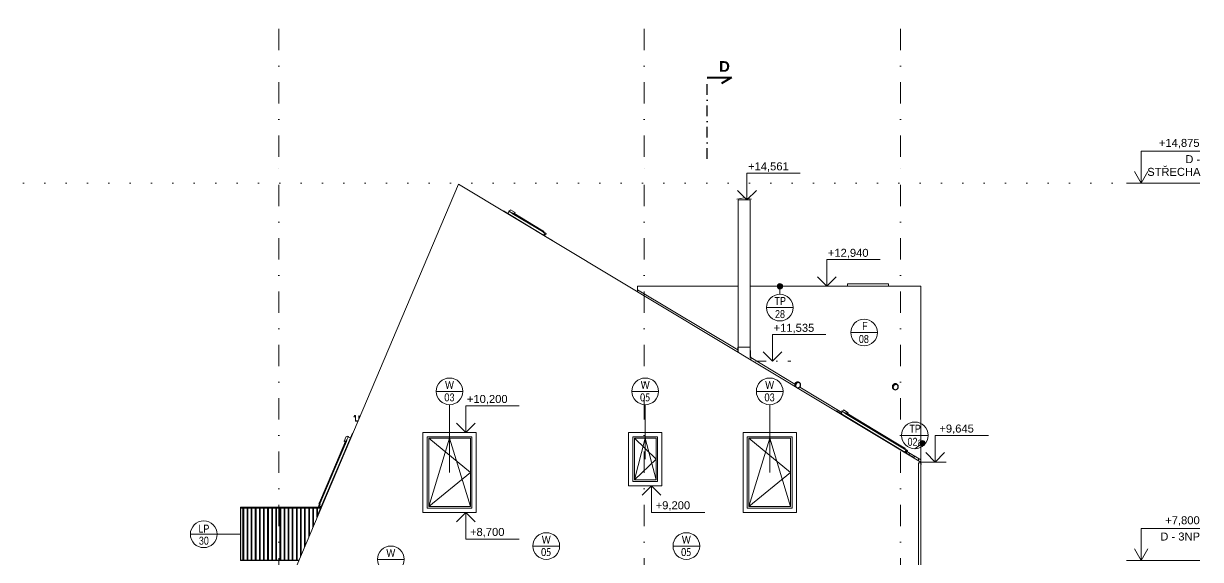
# Model space of a CAD drawing. Header units: millimetres. Extents: x -9129 to 220959, y -4760 to 72638.
# Drawn here: x 73809 to 95867, y 7818 to 17866 of the extents above; entities that cross this region are included whole.
import ezdxf

# ---------------------------------------------------------------- set-up
doc = ezdxf.new("R2010")
doc.units = ezdxf.units.MM
for name, pattern in [('HA_DashDot_10mm-S3mm', [1000, 400, -300, 0, -300]), ('HA_DashDot_4mm-S1mm', [400, 200, -100, 0, -100]), ('HA_DashDot_6mm-S2mm', [600, 200, -200, 0, -200]), ('HA_Dot-S4mm', [400, 0, -400])]:
    doc.linetypes.add(name, pattern=pattern)
for name, color, linetype, lineweight in [('A-DETL-____-CNTR', 9, 'HA_DashDot_6mm-S2mm', 9), ('A-DETL-____-THIN', 9, 'Continuous', 9), ('A-DETL-____-WIDE', 9, 'Continuous', 40), ('A-DETL-GENF-OTLN', 9, 'Continuous', 9), ('A-FLOR-____-OVHD', 9, 'HA_DashDot_4mm-S1mm', 25), ('A-FLOR-HRAL-IDEN', 9, 'Continuous', 9), ('A-FLOR-HRAL-OTLN', 9, 'Continuous', 9), ('A-FLOR-LEVL-OTLN', 9, 'Continuous', 9), ('A-GENM-____-IDEN', 9, 'Continuous', 9), ('A-GENM-____-OTLN', 9, 'Continuous', 9), ('A-GLAZ-____-IDEN', 9, 'Continuous', 9), ('A-GLAZ-____-OTLN', 9, 'Continuous', 5), ('A-ROOF-____-OTLN', 9, 'Continuous', 9), ('A-WALL-____-OTLN', 9, 'Continuous', 9), ('G-____-____-DIMS', 9, 'Continuous', 5), ('G-____-____-TEXT', 9, 'Continuous', 5), ('S-GRID-____-OTLN', 9, 'Continuous', 5)]:
    doc.layers.add(name, color=color, linetype=linetype, lineweight=lineweight)
doc.styles.add('Arial_1', font='arial.ttf', dxfattribs={"height": 150})
doc.styles.add('Arial_2', font='arial.ttf', dxfattribs={"width": 0.8, "height": 150})
doc.styles.add('Arial_B', font='arialbd.ttf', dxfattribs={"height": 200})
doc.styles.add('Calibri', font='calibri.ttf', dxfattribs={"width": 0.8, "height": 150})

# ---------------------------------------------------------------- blocks, each defined once
blk = doc.blocks.new('HA_WD_SinglePanel - 1000x1500-1653870-D_pohled východní_DPS pohled')
at = {"layer": 'A-GLAZ-____-OTLN', "color": 250}
for p, q in [((58860, 2480), (58860, 3820)), ((58860, 3820), (59700, 3820)), ((58890, 3790), (58890, 2510)), ((58890, 3790), (59670, 3790)), ((58890, 2510), (59280, 3790)), ((58890, 3790), (59670, 3150)), ((59280, 3790), (59670, 2510)), ((59670, 2510), (59670, 3790)), ((59700, 3820), (59700, 2480)), ((59670, 3150), (58890, 2510)), ((59700, 2480), (58860, 2480)), ((58890, 2510), (59670, 2510))]:
    blk.add_line(p, q, dxfattribs=at)
blk = doc.blocks.new('HA_WD_SinglePanel - 625x1000-1653871-D_pohled východní_DPS pohled')
at = {"layer": 'A-GLAZ-____-OTLN', "color": 250}
for p, q in [((64585, 2980), (64585, 3820)), ((64585, 3820), (65050, 3820)), ((64615, 3790), (64615, 3010)), ((64615, 3790), (65020, 3790)), ((64615, 3010), (64817, 3790)), ((64615, 3790), (65020, 3400)), ((64817, 3790), (65020, 3010)), ((65020, 3010), (65020, 3790)), ((65050, 3820), (65050, 2980)), ((65020, 3400), (64615, 3010)), ((65050, 2980), (64585, 2980)), ((64615, 3010), (65020, 3010))]:
    blk.add_line(p, q, dxfattribs=at)
blk = doc.blocks.new('Roof-Windows_VELUX_VFE - VFE size 940x1370 _PK38__31-1754040-D_pohled východní_DPS pohled')
at = {"layer": 'A-GLAZ-____-OTLN', "color": 250}
for p, q in [((68932, 9828), (68931, 9828)), ((68931, 9828), (68934, 9826)), ((68935, 9827), (68932, 9828)), ((68940, 9824), (68937, 9826)), ((68937, 9825), (68940, 9823)), ((68945, 9821), (68941, 9815)), ((68946, 9821), (68942, 9823)), ((68942, 9823), (68945, 9821)), ((68942, 9815), (68946, 9821)), ((68999, 9806), (68986, 9788)), ((68987, 9788), (68999, 9804)), ((69007, 9799), (68999, 9806)), ((68999, 9804), (69006, 9799)), ((69005, 9796), (69001, 9799)), ((69001, 9799), (69002, 9799)), ((69002, 9799), (69001, 9799)), ((69001, 9799), (69005, 9796)), ((69002, 9799), (69005, 9797)), ((69005, 9797), (69002, 9799)), ((69007, 9799), (69005, 9796)), ((69005, 9797), (69006, 9799)), ((69006, 9799), (69005, 9797)), ((69005, 9796), (69007, 9799))]:
    blk.add_line(p, q, dxfattribs=at)
blk = doc.blocks.new('Railing - 40 x12 mm-V41-D_pohled východní_DPS pohled')
at = {"layer": 'A-FLOR-HRAL-OTLN'}
blk.add_hatch(color=256, dxfattribs=at).paths.add_polyline_path([(57908, 8645), (57908, 8645), (57908, 8656)])
blk = doc.blocks.new('Railing - Railing-1448880-D_pohled východní_DPS pohled')
for p in [(-1386, 0), (-308, 0), (-231, 0), (-154, 0), (-77, 0), (0, 0)]:
    blk.add_blockref('Railing - 40 x12 mm-V41-D_pohled východní_DPS pohled', p)
blk = doc.blocks.new('Railing - 40 x12 mm-V42-D_pohled východní_DPS pohled')
at = {"layer": 'A-FLOR-HRAL-OTLN'}
blk.add_hatch(color=256, dxfattribs=at).paths.add_polyline_path([(57895, 8602), (57904, 8623), (57899, 8625), (57907, 8643), (57907, 8780), (57895, 8780), (57895, 8656)])
at = {"layer": 'A-FLOR-HRAL-OTLN', "color": 7}
for p, q in [((57907, 8780), (57895, 8780)), ((57895, 8780), (57895, 8602)), ((57907, 8643), (57907, 8780))]:
    blk.add_line(p, q, dxfattribs=at)
blk = doc.blocks.new('Railing - 40 x12 mm-V43-D_pohled východní_DPS pohled')
at = {"layer": 'A-FLOR-HRAL-OTLN'}
blk.add_hatch(color=256, dxfattribs=at).paths.add_polyline_path([(57818, 8420), (57830, 8449), (57830, 8780), (57818, 8780), (57818, 8500)])
at = {"layer": 'A-FLOR-HRAL-OTLN', "color": 7}
for p, q in [((57830, 8780), (57818, 8780)), ((57818, 8780), (57818, 8420)), ((57830, 8449), (57830, 8780))]:
    blk.add_line(p, q, dxfattribs=at)
blk = doc.blocks.new('Railing - 40 x12 mm-V44-D_pohled východní_DPS pohled')
at = {"layer": 'A-FLOR-HRAL-OTLN'}
blk.add_hatch(color=256, dxfattribs=at).paths.add_polyline_path([(57741, 8239), (57753, 8267), (57753, 8780), (57741, 8780), (57741, 8500)])
at = {"layer": 'A-FLOR-HRAL-OTLN', "color": 7}
for p, q in [((57753, 8780), (57741, 8780)), ((57741, 8780), (57741, 8239)), ((57753, 8267), (57753, 8780))]:
    blk.add_line(p, q, dxfattribs=at)
blk = doc.blocks.new('Railing - 40 x12 mm-V45-D_pohled východní_DPS pohled')
at = {"layer": 'A-FLOR-HRAL-OTLN'}
blk.add_hatch(color=256, dxfattribs=at).paths.add_polyline_path([(57664, 8057), (57676, 8086), (57676, 8780), (57664, 8780), (57664, 8500)])
at = {"layer": 'A-FLOR-HRAL-OTLN', "color": 7}
for p, q in [((57676, 8780), (57664, 8780)), ((57664, 8780), (57664, 8057)), ((57676, 8086), (57676, 8780))]:
    blk.add_line(p, q, dxfattribs=at)
blk = doc.blocks.new('Railing - 40 x12 mm-V46-D_pohled východní_DPS pohled')
at = {"layer": 'A-FLOR-HRAL-OTLN'}
blk.add_hatch(color=256, dxfattribs=at).paths.add_polyline_path([(57587, 7876), (57599, 7904), (57599, 8780), (57587, 8780), (57587, 8500)])
at = {"layer": 'A-FLOR-HRAL-OTLN', "color": 7}
for p, q in [((57599, 8780), (57587, 8780)), ((57587, 8780), (57587, 7876)), ((57599, 7904), (57599, 8780))]:
    blk.add_line(p, q, dxfattribs=at)
blk = doc.blocks.new('Railing - 40 x12 mm-1449025-D_pohled východní_DPS pohled')
at = {"layer": 'A-FLOR-HRAL-OTLN'}
blk.add_hatch(color=256, dxfattribs=at).paths.add_polyline_path([(56777, 4655), (56777, 5630), (56765, 5630), (56765, 4655)])
at = {"layer": 'A-FLOR-HRAL-OTLN', "color": 7}
for p, q in [((56777, 5630), (56765, 5630)), ((56765, 5630), (56765, 4655)), ((56777, 4655), (56777, 5630)), ((56765, 4655), (56777, 4655))]:
    blk.add_line(p, q, dxfattribs=at)
blk = doc.blocks.new('Railing - 40 x12 mm-V47-D_pohled východní_DPS pohled')
at = {"layer": 'A-FLOR-HRAL-OTLN'}
blk.add_hatch(color=256, dxfattribs=at).paths.add_polyline_path([(56505, 7805), (56505, 8780), (56465, 8780), (56465, 7805)])
at = {"layer": 'A-FLOR-HRAL-OTLN', "color": 7}
for p, q in [((56465, 7805), (56465, 8780)), ((56505, 8780), (56505, 7805))]:
    blk.add_line(p, q, dxfattribs=at)
blk = doc.blocks.new('Railing - 40 x12 mm-V48-D_pohled východní_DPS pohled')
at = {"layer": 'A-FLOR-HRAL-OTLN'}
blk.add_hatch(color=256, dxfattribs=at).paths.add_polyline_path([(56522, 7805), (56522, 8780), (56521, 8780), (56521, 7805)])
at = {"layer": 'A-FLOR-HRAL-OTLN', "color": 7}
blk.add_line((56522, 7805), (56522, 8780), dxfattribs=at)
blk = doc.blocks.new('Railing - 40 x12 mm-V49-D_pohled východní_DPS pohled')
at = {"layer": 'A-FLOR-HRAL-OTLN'}
blk.add_hatch(color=256, dxfattribs=at).paths.add_polyline_path([(57599, 7904), (57600, 7907), (57600, 8780), (57599, 8780), (57599, 8500)])
at = {"layer": 'A-FLOR-HRAL-OTLN', "color": 7}
blk.add_line((57600, 7907), (57600, 8780), dxfattribs=at)
blk = doc.blocks.new('Railing - 40 x12 mm-V50-D_pohled východní_DPS pohled')
at = {"layer": 'A-FLOR-HRAL-OTLN'}
blk.add_hatch(color=256, dxfattribs=at).paths.add_polyline_path([(57676, 8086), (57677, 8088), (57677, 8780), (57676, 8780), (57676, 8500)])
at = {"layer": 'A-FLOR-HRAL-OTLN', "color": 7}
blk.add_line((57677, 8088), (57677, 8780), dxfattribs=at)
blk = doc.blocks.new('Railing - 40 x12 mm-V51-D_pohled východní_DPS pohled')
at = {"layer": 'A-FLOR-HRAL-OTLN'}
blk.add_hatch(color=256, dxfattribs=at).paths.add_polyline_path([(57753, 8267), (57754, 8270), (57754, 8780), (57753, 8780), (57753, 8500)])
at = {"layer": 'A-FLOR-HRAL-OTLN', "color": 7}
blk.add_line((57754, 8270), (57754, 8780), dxfattribs=at)
blk = doc.blocks.new('Railing - 40 x12 mm-V52-D_pohled východní_DPS pohled')
at = {"layer": 'A-FLOR-HRAL-OTLN'}
blk.add_hatch(color=256, dxfattribs=at).paths.add_polyline_path([(57830, 8449), (57831, 8451), (57831, 8780), (57830, 8780), (57830, 8500)])
at = {"layer": 'A-FLOR-HRAL-OTLN', "color": 7}
blk.add_line((57831, 8451), (57831, 8780), dxfattribs=at)
blk = doc.blocks.new('Railing - 40 x12 mm-V53-D_pohled východní_DPS pohled')
at = {"layer": 'A-FLOR-HRAL-OTLN'}
blk.add_hatch(color=256, dxfattribs=at).paths.add_polyline_path([(57907, 8643), (57908, 8645), (57908, 8780), (57907, 8780), (57907, 8656)])
at = {"layer": 'A-FLOR-HRAL-OTLN', "color": 7}
blk.add_line((57908, 8645), (57908, 8780), dxfattribs=at)
blk = doc.blocks.new('Railing - Railing-1448919-D_pohled východní_DPS pohled')
at = {"layer": 'A-FLOR-HRAL-OTLN'}
blk.add_hatch(color=256, dxfattribs=at).paths.add_polyline_path([(56904, 7800), (57555, 7800), (57557, 7805), (56465, 7805), (56465, 7800), (56591, 7800)])
at = {"layer": 'A-FLOR-HRAL-OTLN', "color": 7}
for p, q in [((56465, 7800), (56465, 7805)), ((56465, 7805), (57557, 7805)), ((57555, 7800), (56465, 7800))]:
    blk.add_line(p, q, dxfattribs=at)
for name, p in [('Railing - 40 x12 mm-V47-D_pohled východní_DPS pohled', (0, 0)), ('Railing - 40 x12 mm-1449025-D_pohled východní_DPS pohled', (-256, 3150)), ('Railing - 40 x12 mm-V48-D_pohled východní_DPS pohled', (0, 0)), ('Railing - 40 x12 mm-1449025-D_pohled východní_DPS pohled', (-179, 3150)), ('Railing - 40 x12 mm-V48-D_pohled východní_DPS pohled', (77, 0)), ('Railing - 40 x12 mm-1449025-D_pohled východní_DPS pohled', (-102, 3150)), ('Railing - 40 x12 mm-V48-D_pohled východní_DPS pohled', (154, 0)), ('Railing - 40 x12 mm-1449025-D_pohled východní_DPS pohled', (-25, 3150)), ('Railing - 40 x12 mm-V48-D_pohled východní_DPS pohled', (231, 0)), ('Railing - 40 x12 mm-1449025-D_pohled východní_DPS pohled', (52, 3150)), ('Railing - 40 x12 mm-V48-D_pohled východní_DPS pohled', (308, 0)), ('Railing - 40 x12 mm-1449025-D_pohled východní_DPS pohled', (129, 3150)), ('Railing - 40 x12 mm-V48-D_pohled východní_DPS pohled', (385, 0)), ('Railing - 40 x12 mm-1449025-D_pohled východní_DPS pohled', (206, 3150)), ('Railing - 40 x12 mm-V48-D_pohled východní_DPS pohled', (462, 0)), ('Railing - 40 x12 mm-1449025-D_pohled východní_DPS pohled', (283, 3150)), ('Railing - 40 x12 mm-V48-D_pohled východní_DPS pohled', (539, 0)), ('Railing - 40 x12 mm-1449025-D_pohled východní_DPS pohled', (360, 3150)), ('Railing - 40 x12 mm-V48-D_pohled východní_DPS pohled', (616, 0)), ('Railing - 40 x12 mm-1449025-D_pohled východní_DPS pohled', (437, 3150)), ('Railing - 40 x12 mm-V48-D_pohled východní_DPS pohled', (693, 0)), ('Railing - 40 x12 mm-1449025-D_pohled východní_DPS pohled', (514, 3150)), ('Railing - 40 x12 mm-V48-D_pohled východní_DPS pohled', (770, 0)), ('Railing - 40 x12 mm-1449025-D_pohled východní_DPS pohled', (591, 3150)), ('Railing - 40 x12 mm-V48-D_pohled východní_DPS pohled', (847, 0)), ('Railing - 40 x12 mm-1449025-D_pohled východní_DPS pohled', (668, 3150)), ('Railing - 40 x12 mm-V48-D_pohled východní_DPS pohled', (924, 0)), ('Railing - 40 x12 mm-1449025-D_pohled východní_DPS pohled', (745, 3150)), ('Railing - 40 x12 mm-V48-D_pohled východní_DPS pohled', (1001, 0)), ('Railing - 40 x12 mm-V46-D_pohled východní_DPS pohled', (0, 0)), ('Railing - 40 x12 mm-V49-D_pohled východní_DPS pohled', (0, 0)), ('Railing - 40 x12 mm-V45-D_pohled východní_DPS pohled', (0, 0)), ('Railing - 40 x12 mm-V50-D_pohled východní_DPS pohled', (0, 0)), ('Railing - 40 x12 mm-V44-D_pohled východní_DPS pohled', (0, 0)), ('Railing - 40 x12 mm-V51-D_pohled východní_DPS pohled', (0, 0)), ('Railing - 40 x12 mm-V43-D_pohled východní_DPS pohled', (0, 0)), ('Railing - 40 x12 mm-V52-D_pohled východní_DPS pohled', (0, 0)), ('Railing - 40 x12 mm-V42-D_pohled východní_DPS pohled', (0, 0)), ('Railing - 40 x12 mm-V53-D_pohled východní_DPS pohled', (0, 0))]:
    blk.add_blockref(name, p)
blk = doc.blocks.new('Top Rail Type - Top Rail_Internal_-1449002-D_pohled východní_DPS pohled')
at = {"layer": 'A-FLOR-HRAL-OTLN'}
h = blk.add_hatch(color=256, dxfattribs=at)
h.paths.add_polyline_path([(57899, 8780), (57965, 8780), (57966, 8785), (57931, 8800), (57929, 8797), (57924, 8798), (57924, 8800), (56465, 8800), (56465, 8780), (57841, 8780)])
h.paths.add_polyline_path([(57968, 8786), (57970, 8790), (57952, 8798), (57953, 8800), (57971, 8793), (57973, 8799), (57970, 8800), (57948, 8800), (57945, 8796), (57962, 8789)])
at = {"layer": 'A-FLOR-HRAL-OTLN', "color": 7}
for p, q in [((56465, 8780), (56465, 8800)), ((57925, 8800), (56465, 8800)), ((57965, 8780), (56465, 8780)), ((57970, 8800), (57948, 8800))]:
    blk.add_line(p, q, dxfattribs=at)
blk = doc.blocks.new('HA_GM_Gutter_Facade - HA_GM_Gutter_Facade TP02-2011691-D_pohled východní_DPS pohled')
at = {"layer": 'A-GENM-____-OTLN', "color": 7}
for p, q in [((69217, 9615), (69215, 9615)), ((69224, 9602), (69217, 9615))]:
    blk.add_line(p, q, dxfattribs=at)
blk = doc.blocks.new('HA_GM_Gutter_Facade - HA_GM_Gutter_Facade TP02-2011871-D_pohled východní_DPS pohled')
at = {"layer": 'A-GENM-____-OTLN', "color": 7}
for p, q in [((69217, 9615), (69215, 9615)), ((69224, 9602), (69217, 9615))]:
    blk.add_line(p, q, dxfattribs=at)
blk = doc.blocks.new('HA_GM_Gutter_Balcony - HA_GM_Gutter_Facade TP03-1639428-D_pohled východní_DPS pohled')
at = {"layer": 'A-GENM-____-OTLN', "color": 7}
for p, q in [((58602, 10518), (58585, 10488)), ((58585, 10488), (58589, 10485)), ((58589, 10485), (58605, 10513)), ((58589, 10485), (58605, 10513)), ((58620, 10518), (58602, 10518)), ((58605, 10513), (58615, 10513)), ((58605, 10513), (58615, 10513)), ((58615, 10513), (58615, 10413)), ((58615, 10513), (58615, 10413)), ((58615, 10413), (58664, 10413)), ((58615, 10413), (58664, 10413)), ((58620, 10418), (58620, 10518)), ((58666, 10418), (58620, 10418)), ((58685, 10513), (58680, 10513)), ((58680, 10513), (58680, 10451)), ((58685, 10463), (58685, 10513)), ((58685, 10463), (58685, 10513))]:
    blk.add_line(p, q, dxfattribs=at)
blk = doc.blocks.new('KOMIN OBJEKT D - KOMIN OBJEKT D-1642300-D_pohled východní_DPS pohled')
at = {"layer": 'A-GENM-____-OTLN', "color": 7}
for p, q in [((65787, 14561), (65787, 11704)), ((65787, 14561), (65900, 14561)), ((65900, 14561), (66012, 14561)), ((66012, 11599), (66012, 14561)), ((65785, 11800), (65780, 11709)), ((65785, 11800), (65900, 11800)), ((65900, 11800), (66015, 11800)), ((66027, 11560), (66015, 11800))]:
    blk.add_line(p, q, dxfattribs=at)
blk = doc.blocks.new('Roof-Windows_VELUX_GLL_1061 - CK02-1755538-D_pohled východní_DPS pohled')
at = {"layer": 'A-GLAZ-____-OTLN', "color": 250}
blk.add_line((61554, 14307), (61554, 14307), dxfattribs=at)
blk.add_line((61554, 14307), (61554, 14307), dxfattribs=at)
for centre, radius, start, end in [((62113, 13947), 36.5, 59.993, 65.9653), ((62113, 13947), 35.5, 60.0614, 66.1616), ((62166, 13909), 1.7, 329, 70.1038), ((62166, 13909), 3.7, 329, 70.1038), ((62189, 13921), 2.83, 239, 44.9344)]:
    blk.add_arc(centre, radius, start, end, dxfattribs=at)
blk = doc.blocks.new('Roof-Windows_VELUX_GLL_1061 - CK02-V54-D_pohled východní_DPS pohled')
at = {"layer": 'A-GLAZ-____-OTLN', "color": 250}
blk.add_line((61554, 14307), (61554, 14307), dxfattribs=at)
blk.add_line((61554, 14307), (61554, 14307), dxfattribs=at)
for centre, radius, start, end in [((62113, 13947), 36.5, 59.993, 65.9581), ((62113, 13947), 35.5, 60.0422, 66.1541), ((62166, 13909), 1.7, 329, 70.1038), ((62166, 13909), 3.7, 329, 70.1038), ((62189, 13921), 2.83, 239, 44.9344)]:
    blk.add_arc(centre, radius, start, end, dxfattribs=at)
blk = doc.blocks.new('Roof-Windows_VELUX_GLL_1061 - CK02-V55-D_pohled východní_DPS pohled')
at = {"layer": 'A-GLAZ-____-OTLN', "color": 250}
blk.add_line((61554, 14307), (61554, 14307), dxfattribs=at)
blk.add_line((61554, 14307), (61554, 14307), dxfattribs=at)
for centre, radius, start, end in [((62113, 13947), 36.5, 59.993, 65.9703), ((62113, 13947), 35.5, 60.0327, 66.1667), ((62166, 13909), 1.7, 329, 70.1038), ((62166, 13909), 3.7, 329, 70.1038), ((62189, 13921), 2.83, 239, 44.9344)]:
    blk.add_arc(centre, radius, start, end, dxfattribs=at)
blk = doc.blocks.new('Roof-Windows_VELUX_GLL_1061 - CK02-V56-D_pohled východní_DPS pohled')
at = {"layer": 'A-GLAZ-____-OTLN', "color": 250}
for p, q in [((61387, 14348), (61389, 14353)), ((61389, 14353), (62142, 13901)), ((61499, 14341), (61475, 14301)), ((61497, 14358), (61490, 14347)), ((61490, 14347), (61551, 14310)), ((61509, 14351), (61497, 14358)), ((61522, 14373), (61509, 14351)), ((61522, 14373), (61609, 14321)), ((61551, 14310), (61556, 14318)), ((61554, 14307), (61559, 14316)), ((61554, 14307), (61554, 14307)), ((61554, 14307), (62165, 13939)), ((61554, 14307), (61554, 14307)), ((61556, 14318), (61578, 14304)), ((61576, 14295), (61577, 14297)), ((61576, 14295), (61834, 14140)), ((61577, 14297), (61584, 14309)), ((61577, 14297), (61835, 14142)), ((61578, 14304), (61583, 14312)), ((61583, 14312), (61598, 14303)), ((61584, 14309), (61842, 14154)), ((61609, 14321), (61598, 14303)), ((61834, 14140), (61835, 14142)), ((61835, 14142), (61834, 14140)), ((62120, 13968), (61834, 14140)), ((61835, 14142), (61842, 14154)), ((61842, 14154), (61835, 14142)), ((62121, 13970), (61835, 14142)), ((62128, 13982), (61842, 14154)), ((62123, 13982), (62109, 13987)), ((62109, 13987), (62113, 13985)), ((62113, 13985), (62123, 13982)), ((62119, 13967), (62125, 13977)), ((62120, 13969), (62120, 13968)), ((62122, 13969), (62120, 13966)), ((62128, 13982), (62121, 13970)), ((62137, 13960), (62122, 13969)), ((62127, 13981), (62127, 13980)), ((62130, 13978), (62145, 13970)), ((62146, 13970), (62131, 13979)), ((62136, 13957), (62137, 13960)), ((62145, 13970), (62137, 13948)), ((62139, 13951), (62146, 13970)), ((62139, 13896), (62142, 13901)), ((62142, 13901), (62139, 13896)), ((62165, 13939), (62142, 13901)), ((62142, 13901), (62313, 13798)), ((62151, 13895), (62161, 13912)), ((62152, 13918), (62175, 13909)), ((62167, 13912), (62152, 13917)), ((62167, 13908), (62157, 13891)), ((62159, 13891), (62169, 13907)), ((62161, 13912), (62166, 13910)), ((62186, 13926), (62163, 13888)), ((62164, 13887), (62185, 13921)), ((62185, 13921), (62187, 13919)), ((62311, 13793), (62313, 13798))]:
    blk.add_line(p, q, dxfattribs=at)
for centre, radius, start, end in [((62113, 13947), 36.5, 59.993, 73.4346), ((62113, 13947), 35.5, 60.0069, 73.4346), ((62122, 13850), 99.3, 72.1661, 81.5076), ((62120, 13852), 101, 44.9344, 79.0659), ((62122, 13851), 99, 61.0837, 72.1475), ((62166, 13909), 1.7, 329, 70.1038), ((62166, 13909), 3.7, 329, 70.1038), ((62122, 13851), 99, 49.9885, 61.0837), ((62189, 13921), 2.83, 239, 44.9344)]:
    blk.add_arc(centre, radius, start, end, dxfattribs=at)
blk = doc.blocks.new('Roof-Windows_VELUX_GLL_1061 - PK08-1755341-D_pohled východní_DPS pohled')
at = {"layer": 'A-GLAZ-____-OTLN', "color": 250}
for p, q in [((67629, 10598), (67632, 10602)), ((67632, 10602), (68916, 9830)), ((67741, 10590), (67717, 10550)), ((67740, 10607), (67733, 10596)), ((67733, 10596), (67793, 10559)), ((67752, 10600), (67740, 10607)), ((67765, 10622), (67752, 10600)), ((67765, 10622), (67851, 10570)), ((67793, 10559), (67798, 10567)), ((67797, 10557), (67796, 10556)), ((67796, 10556), (67797, 10557)), ((67796, 10556), (68939, 9869)), ((67797, 10557), (67802, 10565)), ((67798, 10567), (67821, 10553)), ((67818, 10544), (67820, 10546)), ((67818, 10544), (68342, 10229)), ((67820, 10546), (67827, 10558)), ((67820, 10546), (68344, 10232)), ((67821, 10553), (67825, 10561)), ((67825, 10561), (67840, 10552)), ((67827, 10558), (68350, 10243)), ((67851, 10570), (67840, 10552)), ((68000, 10375), (67999, 10375)), ((68342, 10229), (68344, 10232)), ((68344, 10232), (68342, 10229)), ((68894, 9898), (68342, 10229)), ((68344, 10232), (68350, 10243)), ((68350, 10243), (68344, 10232)), ((68895, 9900), (68344, 10232)), ((68902, 9912), (68350, 10243)), ((68390, 10141), (68390, 10141)), ((68780, 9906), (68780, 9906)), ((68897, 9912), (68883, 9916)), ((68883, 9916), (68887, 9914)), ((68887, 9914), (68897, 9911)), ((68893, 9897), (68899, 9907)), ((68895, 9900), (68894, 9898)), ((68896, 9899), (68894, 9896)), ((68902, 9912), (68895, 9900)), ((68911, 9890), (68896, 9899)), ((68901, 9911), (68901, 9910)), ((68904, 9908), (68919, 9899)), ((68920, 9900), (68905, 9909)), ((68910, 9887), (68911, 9890)), ((68919, 9899), (68911, 9878)), ((68913, 9881), (68920, 9900)), ((68913, 9826), (68916, 9830)), ((68916, 9830), (68913, 9826)), ((68939, 9869), (68916, 9830)), ((68916, 9830), (69087, 9727)), ((68925, 9825), (68935, 9842)), ((68926, 9847), (68949, 9839)), ((68941, 9842), (68926, 9847)), ((68941, 9837), (68931, 9821)), ((68933, 9820), (68943, 9836)), ((68935, 9842), (68940, 9840)), ((68960, 9856), (68937, 9818)), ((68938, 9817), (68958, 9850)), ((68958, 9850), (68961, 9849)), ((69085, 9723), (69087, 9727))]:
    blk.add_line(p, q, dxfattribs=at)
for centre, radius, start, end in [((68886, 9877), 36.5, 59.993, 73.4346), ((68886, 9877), 35.5, 60.0069, 73.4346), ((68896, 9780), 99.3, 72.1661, 81.5076), ((68894, 9782), 101, 44.9344, 79.0659), ((68896, 9780), 99, 61.0837, 72.1475), ((68940, 9838), 1.7, 329, 70.1038), ((68940, 9838), 3.7, 329, 70.1038), ((68896, 9780), 99, 49.9885, 61.0837), ((68963, 9851), 2.83, 239, 44.9344)]:
    blk.add_arc(centre, radius, start, end, dxfattribs=at)
blk = doc.blocks.new('Roof-Windows_VELUX_GLL_1061 - PK08-V57-D_pohled východní_DPS pohled')
at = {"layer": 'A-GLAZ-____-OTLN', "color": 250}
for p, q in [((67797, 10557), (67796, 10556)), ((67796, 10556), (67797, 10557))]:
    blk.add_line(p, q, dxfattribs=at)
for centre, radius, start, end in [((68886, 9877), 36.5, 59.993, 65.9558), ((68886, 9877), 35.5, 60.026, 66.1518), ((68940, 9838), 1.7, 329, 70.1038), ((68940, 9838), 3.7, 329, 70.1038), ((68963, 9851), 2.83, 239, 44.9344)]:
    blk.add_arc(centre, radius, start, end, dxfattribs=at)
blk = doc.blocks.new('Roof-Windows_VELUX_GLL_1061 - PK08-1755427-D_pohled východní_DPS pohled')
at = {"layer": 'A-GLAZ-____-OTLN', "color": 250}
for p, q in [((57977, 8809), (58563, 10188)), ((58567, 10186), (58563, 10188)), ((58457, 10054), (57936, 8827)), ((58192, 9475), (58431, 10037)), ((58443, 10032), (58205, 9470)), ((58446, 10031), (58207, 9469)), ((58404, 10033), (58443, 10126)), ((58423, 10025), (58404, 10033)), ((58423, 10025), (58430, 10041)), ((58430, 10041), (58438, 10037)), ((58431, 10037), (58443, 10032)), ((58438, 10037), (58449, 10062)), ((58467, 10116), (58443, 10126)), ((58443, 10032), (58446, 10031)), ((58447, 10058), (58456, 10054)), ((58449, 10062), (58457, 10058)), ((58456, 10054), (58457, 10054)), ((58457, 10054), (58456, 10054)), ((58457, 10058), (58485, 10123)), ((58472, 10129), (58467, 10116)), ((58485, 10123), (58472, 10129)), ((58524, 10096), (58481, 10114)), ((58192, 9475), (57941, 8883)), ((58205, 9470), (57953, 8877)), ((58207, 9469), (57956, 8876)), ((58192, 9475), (58205, 9470)), ((58205, 9470), (58192, 9475)), ((58205, 9470), (58207, 9469)), ((58207, 9469), (58205, 9470)), ((57940, 8879), (57933, 8863)), ((57933, 8863), (57950, 8851)), ((57934, 8863), (57941, 8878)), ((57953, 8851), (57934, 8863)), ((57977, 8809), (57936, 8827)), ((57953, 8877), (57941, 8883)), ((57943, 8882), (57942, 8882)), ((57953, 8898), (57945, 8886)), ((57945, 8886), (57952, 8894)), ((57957, 8876), (57946, 8880)), ((57953, 8876), (57946, 8859)), ((57946, 8859), (57949, 8858)), ((57952, 8894), (57953, 8898)), ((57956, 8876), (57953, 8877)), ((57956, 8874), (57953, 8876)), ((57899, 8625), (57977, 8809)), ((57899, 8625), (57904, 8623)), ((57968, 8786), (57927, 8804)), ((57930, 8797), (57931, 8800)), ((57931, 8800), (57967, 8785)), ((57945, 8796), (57959, 8816)), ((57959, 8817), (57950, 8803)), ((57952, 8802), (57955, 8806)), ((57952, 8798), (57970, 8790)), ((57970, 8792), (57953, 8800)), ((57955, 8806), (57973, 8799)), ((57977, 8809), (57982, 8807)), ((57982, 8807), (57977, 8809))]:
    blk.add_line(p, q, dxfattribs=at)
for centre, radius, start, end in [((58024, 8783), 101, 136.9341, 171.0656), ((58023, 8780), 99, 143.8525, 154.9163), ((57974, 8864), 36.5, 142.5654, 156.007), ((57974, 8864), 35.5, 142.5654, 155.9931), ((58023, 8780), 99.3, 134.4924, 143.8339), ((57927, 8798), 2.83, 171.0656, 337), ((58023, 8780), 99, 154.9163, 166.0115), ((57953, 8801), 3.7, 145.8962, 247), ((57953, 8801), 1.7, 145.8962, 247)]:
    blk.add_arc(centre, radius, start, end, dxfattribs=at)
blk = doc.blocks.new('Roof-Windows_VELUX_GLL_1061 - PK08-V58-D_pohled východní_DPS pohled')
at = {"layer": 'A-GLAZ-____-OTLN', "color": 250}
for p, q in [((58567, 10186), (58563, 10188)), ((58431, 10038), (58443, 10033)), ((58443, 10033), (58446, 10031)), ((58467, 10116), (58444, 10126)), ((58456, 10054), (58457, 10054)), ((58457, 10054), (58456, 10054)), ((58485, 10124), (58472, 10129)), ((58524, 10096), (58481, 10114)), ((57948, 8855), (57935, 8863)), ((57956, 8875), (57953, 8876)), ((57959, 8816), (57951, 8804))]:
    blk.add_line(p, q, dxfattribs=at)
for centre, radius, start, end in [((58024, 8783), 101, 145.3506, 148.3113), ((57974, 8864), 36.5, 150.6823, 156.007), ((57974, 8864), 35.5, 150.5043, 155.9931), ((57954, 8802), 3.7, 160.3396, 203.6698), ((57954, 8802), 1.7, 160.3396, 247)]:
    blk.add_arc(centre, radius, start, end, dxfattribs=at)
blk = doc.blocks.new('Roof-Windows_VELUX_GLL_1061 - PK08-V59-D_pohled východní_DPS pohled')
at = {"layer": 'A-GLAZ-____-OTLN', "color": 250}
for p, q in [((58456, 10054), (58457, 10054)), ((58457, 10054), (58456, 10054))]:
    blk.add_line(p, q, dxfattribs=at)
for centre, radius, start, end in [((57974, 8864), 36.5, 150.663, 156.007), ((57974, 8864), 35.5, 150.4844, 155.9625), ((57954, 8802), 3.7, 160.3396, 203.6698), ((57954, 8802), 1.7, 160.3396, 247)]:
    blk.add_arc(centre, radius, start, end, dxfattribs=at)
blk = doc.blocks.new('Roof-Windows_VELUX_GLL_1061 - PK08-V60-D_pohled východní_DPS pohled')
at = {"layer": 'A-GLAZ-____-OTLN', "color": 250}
for p, q in [((58456, 10054), (58457, 10054)), ((58457, 10054), (58456, 10054))]:
    blk.add_line(p, q, dxfattribs=at)
for centre, radius, start, end in [((57974, 8864), 36.5, 150.6645, 156.007), ((57974, 8864), 35.5, 150.4859, 155.9625), ((57954, 8802), 3.7, 160.3396, 203.6698), ((57954, 8802), 1.7, 160.3396, 247)]:
    blk.add_arc(centre, radius, start, end, dxfattribs=at)
blk = doc.blocks.new('Roof-Windows_VELUX_GLL_1061 - PK08-1754960-D_pohled východní_DPS pohled')
at = {"layer": 'A-GLAZ-____-OTLN', "color": 250}
for p, q in [((67797, 10557), (67796, 10556)), ((67796, 10556), (67797, 10557))]:
    blk.add_line(p, q, dxfattribs=at)
for centre, radius, start, end in [((68886, 9877), 36.5, 59.993, 65.9579), ((68886, 9877), 35.5, 60.0178, 66.1539), ((68940, 9838), 1.7, 329, 70.1038), ((68940, 9838), 3.7, 329, 70.1038), ((68963, 9851), 2.83, 239, 44.9344)]:
    blk.add_arc(centre, radius, start, end, dxfattribs=at)
blk = doc.blocks.new('HA_GM_Generic Box - VRV Jednotka-1758930-D_pohled východní_DPS pohled')
at = {"layer": 'A-GENM-____-OTLN', "color": 7}
for p, q in [((67840, 12985), (68605, 12985)), ((67840, 12940), (67840, 12985)), ((68605, 12985), (68605, 12985)), ((68605, 12940), (68605, 12985))]:
    blk.add_line(p, q, dxfattribs=at)
blk = doc.blocks.new('HA_GM_Opening_Circle_WallBased - Default-2009216-D_pohled východní_DPS pohled')
at = {"layer": 'A-DETL-GENF-OTLN', "color": 10, "lineweight": 25}
for centre, start, end in [((66905, 11090), 173.6395, 203.8755), ((66905, 11090), 140.8821, 170.1388), ((66905, 11090), 205.4051, 216.9668), ((66916, 11079), 54.0618, 207.1883), ((66905, 11090), 107.435, 137.8392), ((66905, 11090), 74.0657, 105.8428), ((66905, 11090), 262.2269, 268.9841), ((66905, 11090), 271.4127, 301.3673), ((66905, 11090), 42.0753, 72.711), ((66905, 11090), 303.6601, 334.8142), ((66905, 11090), 9.8647, 39.1492), ((66905, 11090), 336.5501, 6.3568)]:
    blk.add_arc(centre, 55, start, end, dxfattribs=at)
blk = doc.blocks.new('HA_GM_Opening_Circle_WallBased - Default-2009170-D_pohled východní_DPS pohled')
at = {"layer": 'A-DETL-GENF-OTLN', "color": 10, "lineweight": 25}
for centre, start, end in [((68735, 11055), 173.6395, 202.6878), ((68735, 11055), 140.8472, 170.1388), ((68735, 11055), 206.0002, 235.8035), ((68746, 11044), 54.0627, 215.9395), ((68735, 11055), 107.2868, 137.9271), ((68735, 11055), 74.0663, 105.9353), ((68735, 11055), 42.0767, 72.7097), ((68735, 11055), 304.2013, 333.9951), ((68735, 11055), 9.8667, 39.1471), ((68735, 11055), 337.3182, 6.3546), ((68735, 11055), 238.0914, 269.9124), ((68735, 11055), 270.0876, 301.9059)]:
    blk.add_arc(centre, 55, start, end, dxfattribs=at)
blk = doc.blocks.new('HA_GM_Gutter_Facade - HA_GM_Gutter_Facade TP02-2011860-D_pohled východní_DPS pohled')
at = {"layer": 'A-GENM-____-OTLN', "color": 7}
for p, q in [((69217, 9615), (69215, 9615)), ((69224, 9602), (69217, 9615))]:
    blk.add_line(p, q, dxfattribs=at)
blk = doc.blocks.new('185-01_OBJEKT D_Central_rvt-3-D_pohled východní_DPS pohled')
at = {"layer": 'A-ROOF-____-OTLN', "color": 7}
blk.add_line((69050, 9744), (69050, 9744), dxfattribs=at)
at = {"layer": 'A-WALL-____-OTLN', "color": 7}
for p, q in [((60548, 14852), (56795, 6010)), ((69215, 9645), (60548, 14852)), ((63905, 12940), (63905, 12875)), ((65787, 12940), (63905, 12940)), ((63905, 12875), (65782, 11747)), ((63905, 12875), (63905, 12835)), ((69215, 12940), (66012, 12940)), ((69215, 12940), (69215, 12940)), ((69215, 12940), (69215, 9645)), ((69215, 9685), (69215, 12940)), ((66024, 11602), (66852, 11105)), ((66913, 11036), (66910, 11035)), ((66925, 11039), (66917, 11036)), ((66936, 11045), (66929, 11041)), ((66945, 11053), (66940, 11047)), ((66943, 11050), (67733, 10576)), ((66952, 11062), (66948, 11056)), ((66958, 11074), (66955, 11067)), ((66960, 11090), (66959, 11078)), ((59880, 8700), (59880, 10200)), ((59880, 10200), (60880, 10200)), ((60880, 10200), (60880, 8700)), ((63735, 9200), (63735, 10200)), ((63735, 10200), (64360, 10200)), ((64360, 10200), (64360, 9200)), ((65880, 8700), (65880, 10200)), ((65880, 10200), (66880, 10200)), ((66880, 10200), (66880, 8700)), ((69215, 10200), (69215, 10200)), ((68953, 9842), (69215, 9685)), ((69090, 9720), (69090, 9760)), ((69170, 9672), (69170, 9712)), ((69170, 1649), (69170, 9628)), ((69215, 9628), (69170, 9628)), ((69215, 1650), (69215, 9645)), ((69215, 9628), (69215, 9628)), ((69215, 9628), (69215, 9628)), ((69215, 9628), (69215, 1650)), ((64360, 9200), (63735, 9200)), ((60880, 8700), (59880, 8700)), ((66880, 8700), (65880, 8700))]:
    blk.add_line(p, q, dxfattribs=at)
for centre, start, end in [((66905, 11090), 156.7017, 180), ((66905, 11090), 164.503, 180), ((66905, 11090), 165.4279, 180), ((66905, 11090), 180, 211.9592), ((66905, 11090), 180, 204.6987), ((66905, 11090), 0, 164.503), ((66905, 11090), 156.8556, 164.8361), ((66905, 11090), 130.5817, 152.7073), ((66905, 11090), 206.8829, 214.8254), ((66905, 11090), 141.8433, 149.7737), ((66905, 11090), 120, 134.7962), ((66905, 11090), 103.6309, 126.1832), ((66905, 11090), 265.2609, 268.228), ((66905, 11090), 266.0408, 313.4969), ((66905, 11090), 87.6723, 89.6282), ((66905, 11090), 274.5823, 280.6098), ((66905, 11090), 53.8007, 76.2935), ((66905, 11090), 284.6607, 307.1062), ((66905, 11090), 310.0913, 333.079), ((66905, 11090), 27.1732, 49.3924), ((66905, 11090), 313.497, 0), ((66905, 11090), 0, 23.3031), ((66905, 11090), 335.2588, 0), ((68735, 11055), 0, 180), ((68735, 11055), 156.6913, 180), ((68735, 11055), 180, 0), ((68735, 11055), 180, 203.3087), ((68735, 11055), 130.5817, 152.8302), ((68735, 11055), 207.1698, 229.4183), ((68735, 11055), 103.6309, 126.2023), ((68735, 11055), 87.6756, 92.3334), ((68735, 11055), 53.8025, 76.3684), ((68735, 11055), 27.1752, 49.4142), ((68735, 11055), 310.5858, 332.8248), ((68735, 11055), 0, 23.2999), ((68735, 11055), 336.7001, 0), ((68735, 11055), 233.7977, 256.3691), ((68735, 11055), 267.6666, 272.3244), ((68735, 11055), 283.6316, 306.1975)]:
    blk.add_arc(centre, 55, start, end, dxfattribs=at)
at = {"layer": 'A-FLOR-HRAL-OTLN', "lineweight": 9}
for name in ['Top Rail Type - Top Rail_Internal_-1449002-D_pohled východní_DPS pohled', 'Railing - Railing-1448919-D_pohled východní_DPS pohled', 'Railing - Railing-1448880-D_pohled východní_DPS pohled']:
    blk.add_blockref(name, (0, 0), dxfattribs=at)
at = {"layer": 'A-GENM-____-OTLN', "lineweight": 9}
for name in ['KOMIN OBJEKT D - KOMIN OBJEKT D-1642300-D_pohled východní_DPS pohled', 'HA_GM_Generic Box - VRV Jednotka-1758930-D_pohled východní_DPS pohled', 'HA_GM_Opening_Circle_WallBased - Default-2009216-D_pohled východní_DPS pohled', 'HA_GM_Opening_Circle_WallBased - Default-2009170-D_pohled východní_DPS pohled', 'HA_GM_Gutter_Balcony - HA_GM_Gutter_Facade TP03-1639428-D_pohled východní_DPS pohled', 'HA_GM_Gutter_Facade - HA_GM_Gutter_Facade TP02-2011691-D_pohled východní_DPS pohled', 'HA_GM_Gutter_Facade - HA_GM_Gutter_Facade TP02-2011871-D_pohled východní_DPS pohled', 'HA_GM_Gutter_Facade - HA_GM_Gutter_Facade TP02-2011860-D_pohled východní_DPS pohled']:
    blk.add_blockref(name, (0, 0), dxfattribs=at)
at = {"layer": 'A-GLAZ-____-OTLN', "lineweight": 9}
for name, p in [('Roof-Windows_VELUX_GLL_1061 - CK02-V56-D_pohled východní_DPS pohled', (0, 0)), ('Roof-Windows_VELUX_GLL_1061 - CK02-1755538-D_pohled východní_DPS pohled', (0, 0)), ('Roof-Windows_VELUX_GLL_1061 - CK02-V54-D_pohled východní_DPS pohled', (0, 0)), ('Roof-Windows_VELUX_GLL_1061 - CK02-V55-D_pohled východní_DPS pohled', (0, 0)), ('Roof-Windows_VELUX_GLL_1061 - PK08-1755341-D_pohled východní_DPS pohled', (0, 0)), ('Roof-Windows_VELUX_GLL_1061 - PK08-V57-D_pohled východní_DPS pohled', (0, 0)), ('Roof-Windows_VELUX_GLL_1061 - PK08-1754960-D_pohled východní_DPS pohled', (0, 0)), ('Roof-Windows_VELUX_GLL_1061 - PK08-1755427-D_pohled východní_DPS pohled', (0, 0)), ('Roof-Windows_VELUX_GLL_1061 - PK08-V58-D_pohled východní_DPS pohled', (0, 0)), ('Roof-Windows_VELUX_GLL_1061 - PK08-V59-D_pohled východní_DPS pohled', (0, 0)), ('Roof-Windows_VELUX_GLL_1061 - PK08-V60-D_pohled východní_DPS pohled', (0, 0)), ('HA_WD_SinglePanel - 1000x1500-1653870-D_pohled východní_DPS pohled', (1100, 6300)), ('HA_WD_SinglePanel - 625x1000-1653871-D_pohled východní_DPS pohled', (-770, 6300)), ('HA_WD_SinglePanel - 1000x1500-1653870-D_pohled východní_DPS pohled', (7100, 6300)), ('Roof-Windows_VELUX_VFE - VFE size 940x1370 _PK38__31-1754040-D_pohled východní_DPS pohled', (0, 0))]:
    blk.add_blockref(name, p, dxfattribs=at)
blk = doc.blocks.new('Level - Generic Level-367061-D_pohled východní_DPS pohled')
at = {"layer": 'A-FLOR-LEVL-OTLN'}
for p, q in [((74441, 2100), (73341, 2100)), ((73341, 2100), (73341, 1500)), ((73341, 1500), (73216, 1717)), ((73341, 1500), (73466, 1717)), ((74441, 1500), (73066, 1500))]:
    blk.add_line(p, q, dxfattribs=at)
blk = doc.blocks.new('HA_TAG_WD - Type Mark-1502833-D_pohled východní_DPS pohled')
at = {"layer": 'A-GLAZ-____-IDEN'}
blk.add_line((66130, 7520), (66630, 7520), dxfattribs=at)
blk.add_circle((66380, 7520), 250, dxfattribs=at)
blk = doc.blocks.new('Spot Elevations - Default-792506-D_pohled východní_DPS pohled')
at = {"layer": 'G-____-____-DIMS', "lineweight": 9}
for p, q in [((66954, 15061), (65954, 15061)), ((65954, 15061), (65954, 14561)), ((65777, 14737), (65954, 14561)), ((65954, 14561), (66131, 14737))]:
    blk.add_line(p, q, dxfattribs=at)
blk = doc.blocks.new('HA_TAG_GM_Products - Generic-588599-D_pohled východní_DPS pohled')
at = {"layer": 'A-GENM-____-IDEN'}
blk.add_line((66321, 12539), (66821, 12539), dxfattribs=at)
blk.add_circle((66571, 12539), 250, dxfattribs=at)
blk = doc.blocks.new('Spot Elevations - Flipped-794089-D_pohled východní_DPS pohled')
at = {"layer": 'G-____-____-DIMS', "lineweight": 9}
for p, q in [((60508, 8523), (60685, 8700)), ((60685, 8700), (60862, 8523)), ((60685, 8200), (60685, 8700)), ((61685, 8200), (60685, 8200))]:
    blk.add_line(p, q, dxfattribs=at)
blk = doc.blocks.new('HA_TAG_GM_Railings - Generic-2229991-D_pohled východní_DPS pohled')
at = {"layer": 'A-FLOR-HRAL-IDEN'}
blk.add_line((66215, 5475), (66715, 5475), dxfattribs=at)
blk.add_circle((66465, 5475), 250, dxfattribs=at)

msp = doc.modelspace()

# ---------------------------------------------------------------- hatches: boundary and pattern name
at = {"layer": 'A-GENM-____-IDEN'}
h = msp.add_hatch(color=256, dxfattribs=at)
edge = h.paths.add_edge_path()
edge.add_arc((87985, 12940), 50, 0, 360)
h = msp.add_hatch(color=256, dxfattribs=at)
edge = h.paths.add_edge_path()
edge.add_arc((90657, 9999), 50, 0, 360)

# ---------------------------------------------------------------- linework, layer by layer
at = {"layer": 'A-DETL-____-CNTR'}
msp.add_line((87530, 11535), (88190, 11535), dxfattribs=at)
at = {"layer": 'A-DETL-____-THIN'}
for p, q in [((87315, 14596), (87177, 14571)), ((87315, 14596), (87452, 14571)), ((89312, 12072), (89812, 12072))]:
    msp.add_line(p, q, dxfattribs=at)
msp.add_circle((89562, 12072), 250, dxfattribs=at)
at = {"layer": 'A-DETL-____-WIDE'}
for p, q in [((86619, 16852), (87079, 16852)), ((87079, 16852), (86891, 16739))]:
    msp.add_line(p, q, dxfattribs=at)
at = {"layer": 'A-FLOR-____-OVHD'}
msp.add_line((86619, 15327), (86619, 16852), dxfattribs=at)
at = {"layer": 'A-FLOR-HRAL-IDEN'}
msp.add_line((77878, 8290), (77436, 8290), dxfattribs=at)
at = {"layer": 'A-FLOR-LEVL-OTLN', "linetype": 'HA_Dot-S4mm', "lineweight": 5}
msp.add_line((73809, 14875), (94754, 14875), dxfattribs=at)
at = {"layer": 'A-GENM-____-IDEN'}
for p, q in [((87985, 12940), (87985, 12789)), ((90657, 9999), (90513, 9894))]:
    msp.add_line(p, q, dxfattribs=at)
for centre in [(87985, 12940), (90657, 9999)]:
    msp.add_circle(centre, 50, dxfattribs=at)
at = {"layer": 'A-GLAZ-____-IDEN'}
for p, q in [((81793, 9450), (81793, 10715)), ((85461, 9700), (85461, 10715)), ((87793, 9450), (87793, 10715))]:
    msp.add_line(p, q, dxfattribs=at)
at = {"layer": 'G-____-____-DIMS', "lineweight": 9}
for p, q in [((87367, 14561), (87367, 14561)), ((90628, 9645), (91102, 9645)), ((91102, 9645), (90895, 9645))]:
    msp.add_line(p, q, dxfattribs=at)
at = {"layer": 'S-GRID-____-OTLN', "linetype": 'HA_DashDot_10mm-S3mm', "lineweight": 9}
for p, q in [((78592, 15366), (78592, 17866)), ((85442, 15366), (85442, 17866)), ((90242, 15366), (90242, 17866)), ((78592, -1560), (78592, 15366)), ((85442, -1560), (85442, 15366)), ((90242, -1560), (90242, 15366))]:
    msp.add_line(p, q, dxfattribs=at)

# ---------------------------------------------------------------- block references
at = {"color": 50, "lineweight": 5}
msp.add_blockref('185-01_OBJEKT D_Central_rvt-3-D_pohled východní_DPS pohled', (21413, 0), dxfattribs=at)
at = {"layer": 'A-FLOR-HRAL-IDEN'}
msp.add_blockref('HA_TAG_GM_Railings - Generic-2229991-D_pohled východní_DPS pohled', (10721, 2815), dxfattribs=at)
at = {"layer": 'A-FLOR-LEVL-OTLN'}
for p in [(21413, 13375), (21413, 6300)]:
    msp.add_blockref('Level - Generic Level-367061-D_pohled východní_DPS pohled', p, dxfattribs=at)
at = {"layer": 'A-GENM-____-IDEN'}
msp.add_blockref('HA_TAG_GM_Products - Generic-588599-D_pohled východní_DPS pohled', (23942, -2394), dxfattribs=at)
at = {"layer": 'A-GLAZ-____-IDEN'}
for p in [(15413, 3450), (19081, 3450), (21413, 3450), (17226, 550), (19851, 550), (14313, 300)]:
    msp.add_blockref('HA_TAG_WD - Type Mark-1502833-D_pohled východní_DPS pohled', p, dxfattribs=at)
at = {"layer": 'G-____-____-DIMS', "lineweight": 9}
for name, p in [('Spot Elevations - Default-792506-D_pohled východní_DPS pohled', (21413, 0)), ('Spot Elevations - Default-792506-D_pohled východní_DPS pohled', (22910, -1621)), ('Spot Elevations - Default-792506-D_pohled východní_DPS pohled', (21892, -3026)), ('Spot Elevations - Default-792506-D_pohled východní_DPS pohled', (16144, -4361)), ('Spot Elevations - Default-792506-D_pohled východní_DPS pohled', (24941, -4916)), ('Spot Elevations - Flipped-794089-D_pohled východní_DPS pohled', (24893, 500)), ('Spot Elevations - Flipped-794089-D_pohled východní_DPS pohled', (21413, 0))]:
    msp.add_blockref(name, p, dxfattribs=at)

# ---------------------------------------------------------------- texts
at = {"layer": 'A-FLOR-HRAL-IDEN', "lineweight": 5, "char_height": 150, "attachment_point": 1, "style": 'Arial_2'}
for s, insert, width in [('LP', (77087, 8470), 250.13), ('30', (77095, 8245), 230.89)]:
    msp.add_mtext(s, dxfattribs=dict(at, insert=insert, width=width))
at = {"layer": 'A-FLOR-LEVL-OTLN', "lineweight": 5, "char_height": 150, "attachment_point": 1, "style": 'Arial_1'}
for s, insert, width in [('+14,875', (95087, 15703), 945.99), ('D -', (95583, 15398), 344.73), ('ST', (94869, 15160), 320.67), ('ŘECHA', (95134, 15160), 889.87), ('+7,800', (95206, 8628), 801.69), ('D - 3NP', (95114, 8323), 913.92)]:
    msp.add_mtext(s, dxfattribs=dict(at, insert=insert, width=width))
at = {"layer": 'A-GENM-____-IDEN', "lineweight": 5, "char_height": 150, "attachment_point": 1, "style": 'Arial_2'}
for s, insert, width in [('TP', (87883, 12739), 256.54), ('TP', (90411, 10344), 256.54), ('02a', (90377, 10099), 339.92)]:
    msp.add_mtext(s, dxfattribs=dict(at, insert=insert, width=width))
at = {"layer": 'A-GLAZ-____-IDEN', "lineweight": 5, "char_height": 150, "attachment_point": 1, "style": 'Calibri'}
for s, insert, width in [('W', (81709, 11161), 211.65), ('W', (85377, 11161), 211.65), ('W', (87709, 11161), 211.65), ('03', (81696, 10932), 243.71), ('05', (85364, 10932), 243.71), ('03', (87696, 10932), 243.71), ('W', (83522, 8261), 211.65), ('W', (86147, 8261), 211.65), ('W', (80609, 8011), 211.65), ('05', (83509, 8032), 243.71), ('05', (86134, 8032), 243.71)]:
    msp.add_mtext(s, dxfattribs=dict(at, insert=insert, width=width))
at = {"layer": 'G-____-____-TEXT', "color": 7, "lineweight": 9, "attachment_point": 1}
for s, insert, char_height, width, style in [('\\fArial|b1|i0|c0|p34|;D', (86845, 17161), 200, 248.52, 'Arial_B'), ('F', (89526, 12273), 150, 128.27, 'Arial_2'), ('08', (89465, 12026), 150, 230.89, 'Arial_2')]:
    msp.add_mtext(s, dxfattribs=dict(at, insert=insert, char_height=char_height, width=width, style=style))

# ---------------------------------------------------------------- next in the draw order: texts
at = {"layer": 'G-____-____-DIMS', "lineweight": 9, "char_height": 150, "attachment_point": 1, "line_spacing_factor": 0.941778, "style": 'Arial_1', "bg_fill": 3, "box_fill_scale": 1.25, "bg_fill_color": 256, "bg_fill_true_color": 13158600, "bg_fill_transparency": 0}
for s, insert, width in [('+14,561', (87387, 15263), 912.7), ('+12,940', (88883, 13642), 912.7), ('+11,535', (87866, 12236), 912.7), ('+10,200', (82118, 10902), 912.7), ('+9,645', (90973, 10347), 773.13), ('+9,200', (85656, 8909), 773.13), ('+8,700', (82176, 8409), 773.13)]:
    msp.add_mtext(s, dxfattribs=dict(at, insert=insert, width=width))

# ---------------------------------------------------------------- next in the draw order: block references
at = {"layer": 'A-GENM-____-IDEN'}
msp.add_blockref('HA_TAG_GM_Products - Generic-588599-D_pohled východní_DPS pohled', (21413, 0), dxfattribs=at)

# ---------------------------------------------------------------- next in the draw order: texts
at = {"layer": 'A-GENM-____-IDEN', "lineweight": 5, "insert": (87893, 12493), "char_height": 150, "width": 230.89, "attachment_point": 1, "style": 'Arial_2'}
msp.add_mtext('28', dxfattribs=at)

doc.saveas('drawing.dxf')
